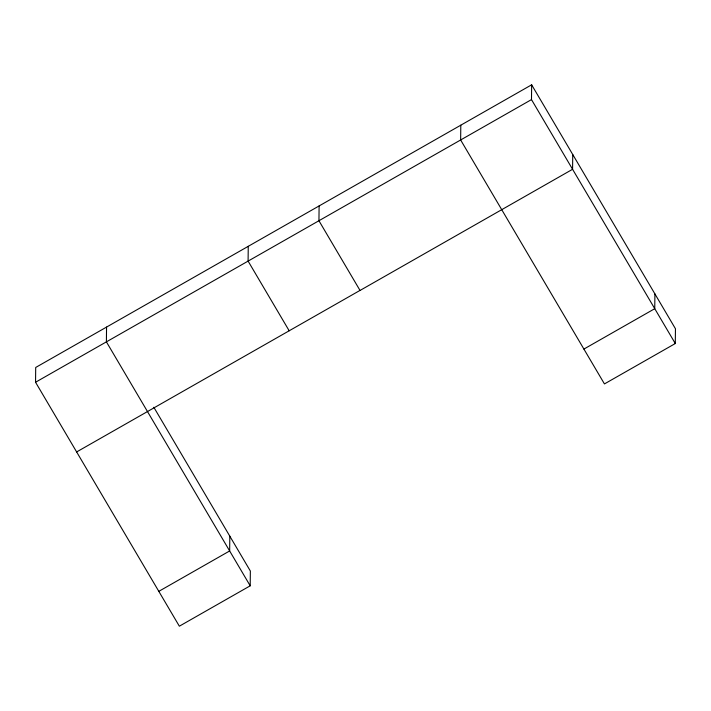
<?xml version="1.0" encoding="UTF-8"?>
<svg xmlns="http://www.w3.org/2000/svg" width="711" height="711" viewBox="0 0 711 711"><rect width="100%" height="100%" fill="white"/><g stroke="black" fill="none" stroke-linecap="round" stroke-linejoin="round"><path stroke-width="1.07" d="M153.834 407.279L250.352 571.022L250.201 585.811L179.35 626.195L35.55 382.242L35.701 367.463L531.65 84.805L675.45 328.758L675.299 343.537L604.448 383.922L460.648 139.978L460.799 125.189M106.552 327.078L106.401 341.858L250.201 585.811M229.813 536.174L229.662 550.954L158.811 591.348M248.255 246.299L248.095 261.088L289.181 330.784M319.106 205.914L318.946 220.748L360.033 290.452L572.577 169.289L572.737 154.5M675.299 343.537L531.49 99.593L531.65 84.805M654.911 293.901L654.751 308.69L583.9 349.074M35.55 382.242L531.49 99.593M76.637 451.947L360.033 290.399"/></g></svg>
